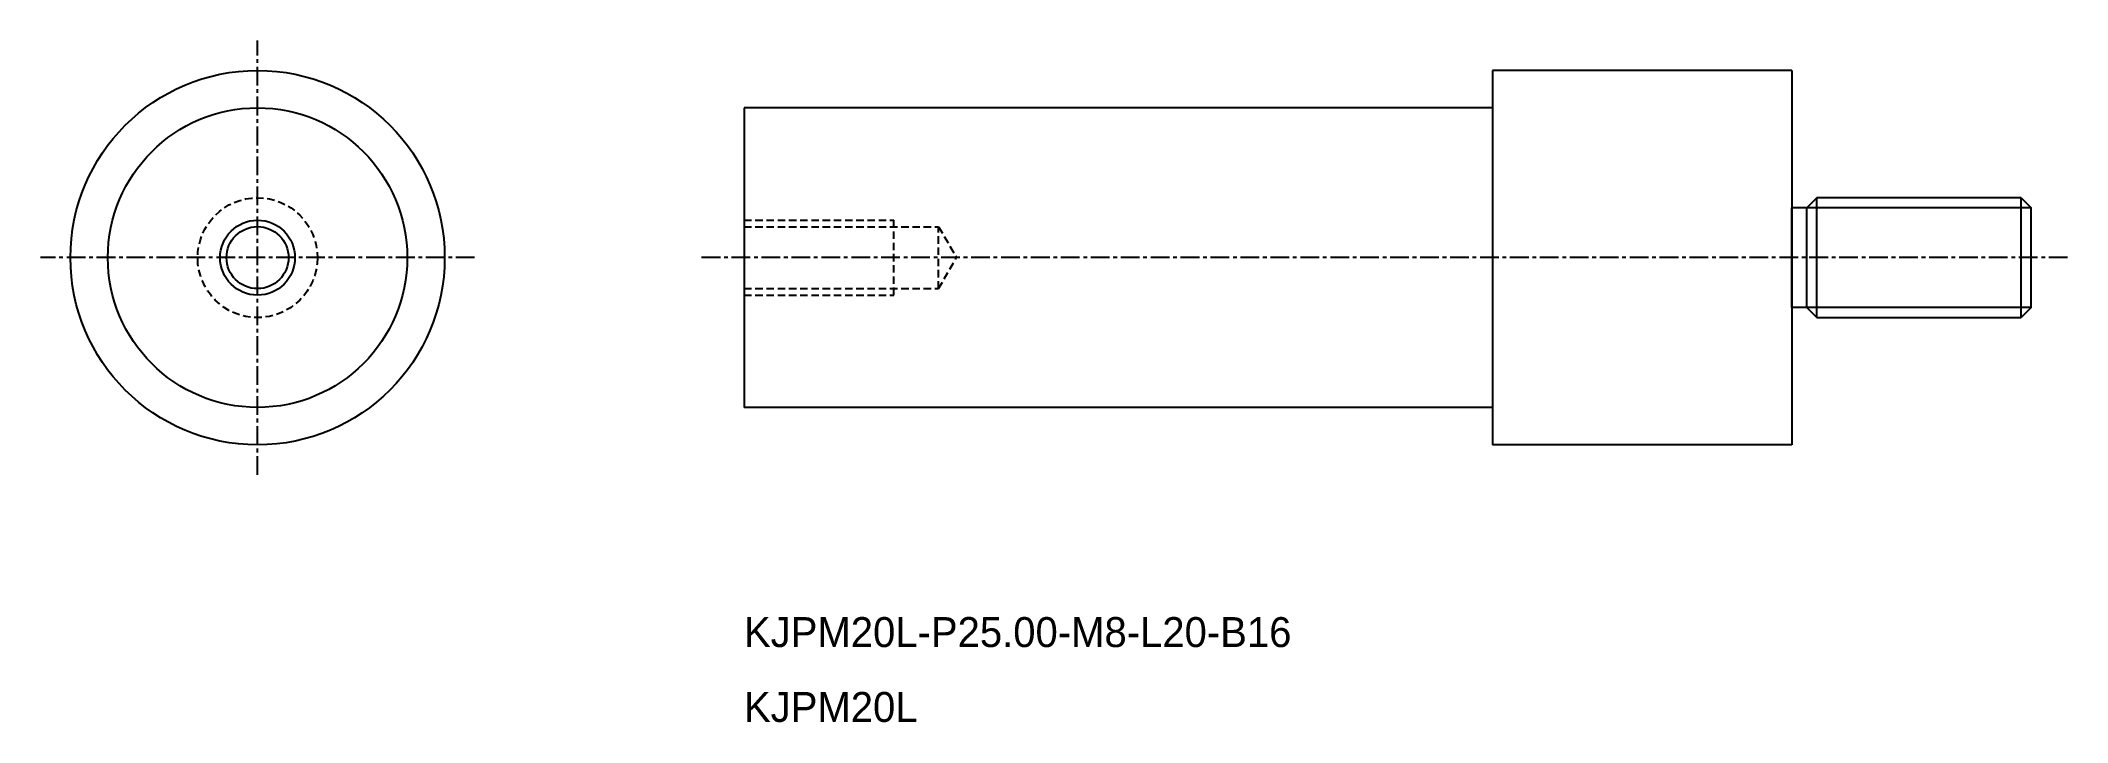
# Model space of a CAD drawing. Extents: x -2278 to -2143, y -929 to -884.
import ezdxf

# ---------------------------------------------------------------- set-up
doc = ezdxf.new("R2010")
doc.units = 0
doc.linetypes.add('CENTER', pattern=[2, 1.25, -0.25, 0.25, -0.25])
doc.linetypes.add('DASHED', pattern=[0.75, 0.5, -0.25])
doc.layers.get('0').update_dxf_attribs({"linetype": 'CONTINUOUS'})
doc.layers.add('CENTER', color=1, linetype='CENTER')

msp = doc.modelspace()

# ---------------------------------------------------------------- linework, layer by layer
at = {"color": 7, "linetype": 'CONTINUOUS'}
for p, q in [((-2181.37, -885.89), (-2181.37, -910.89)), ((-2161.37, -885.89), (-2181.37, -885.89)), ((-2161.37, -885.89), (-2161.37, -910.89)), ((-2231.37, -888.39), (-2231.37, -908.39)), ((-2181.37, -888.39), (-2231.37, -888.39)), ((-2161.37, -901.72), (-2161.37, -895.07)), ((-2160.37, -895.07), (-2161.37, -895.07)), ((-2159.69, -894.39), (-2160.37, -895.07)), ((-2160.37, -901.72), (-2160.37, -895.07)), ((-2159.69, -902.39), (-2159.69, -894.39)), ((-2146.04, -894.39), (-2159.69, -894.39)), ((-2146.04, -894.39), (-2145.37, -895.07)), ((-2146.04, -902.39), (-2146.04, -894.39)), ((-2145.37, -901.72), (-2145.37, -895.07)), ((-2160.37, -901.72), (-2161.37, -901.72)), ((-2160.37, -901.72), (-2159.69, -902.39)), ((-2145.37, -901.72), (-2146.04, -902.39)), ((-2159.69, -902.39), (-2146.04, -902.39)), ((-2181.37, -908.39), (-2231.37, -908.39)), ((-2161.37, -910.89), (-2181.37, -910.89))]:
    msp.add_line(p, q, dxfattribs=at)
at = {"color": 3}
for p, q in [((-2145.37, -895.07), (-2160.37, -895.07)), ((-2145.37, -901.72), (-2160.37, -901.72))]:
    msp.add_line(p, q, dxfattribs=at)
at = {"color": 3, "linetype": 'DASHED'}
for p, q in [((-2231.37, -895.89), (-2221.37, -895.89)), ((-2231.37, -896.33), (-2218.37, -896.33)), ((-2221.37, -900.89), (-2221.37, -895.89)), ((-2218.37, -900.46), (-2218.37, -896.33)), ((-2218.37, -896.33), (-2217.17, -898.39)), ((-2218.37, -900.46), (-2217.17, -898.39)), ((-2231.37, -900.46), (-2218.37, -900.46)), ((-2231.37, -900.89), (-2221.37, -900.89))]:
    msp.add_line(p, q, dxfattribs=at)
at = {"color": 7, "linetype": 'CONTINUOUS'}
for radius in [12.5, 10, 2.07]:
    msp.add_circle((-2263.87, -898.39), radius, dxfattribs=at)
at = {"color": 3, "linetype": 'DASHED'}
msp.add_circle((-2263.87, -898.39), 4, dxfattribs=at)
at = {"color": 3, "linetype": 'CONTINUOUS'}
msp.add_circle((-2263.87, -898.39), 2.5, dxfattribs=at)
at = {"layer": 'CENTER', "color": 1, "linetype": 'CENTER'}
for p, q in [((-2263.87, -912.89), (-2263.87, -883.89)), ((-2249.37, -898.39), (-2278.37, -898.39)), ((-2142.95, -898.39), (-2234.37, -898.39))]:
    msp.add_line(p, q, dxfattribs=at)

# ---------------------------------------------------------------- texts
at = {"color": 7, "linetype": 'CONTINUOUS'}
for s, p in [('KJPM20L-P25.00-M8-L20-B16', (-2231.37, -924.39)), ('KJPM20L', (-2231.37, -929.39))]:
    msp.add_text(s, height=2, dxfattribs=at).set_placement(p)

doc.saveas('drawing.dxf')
